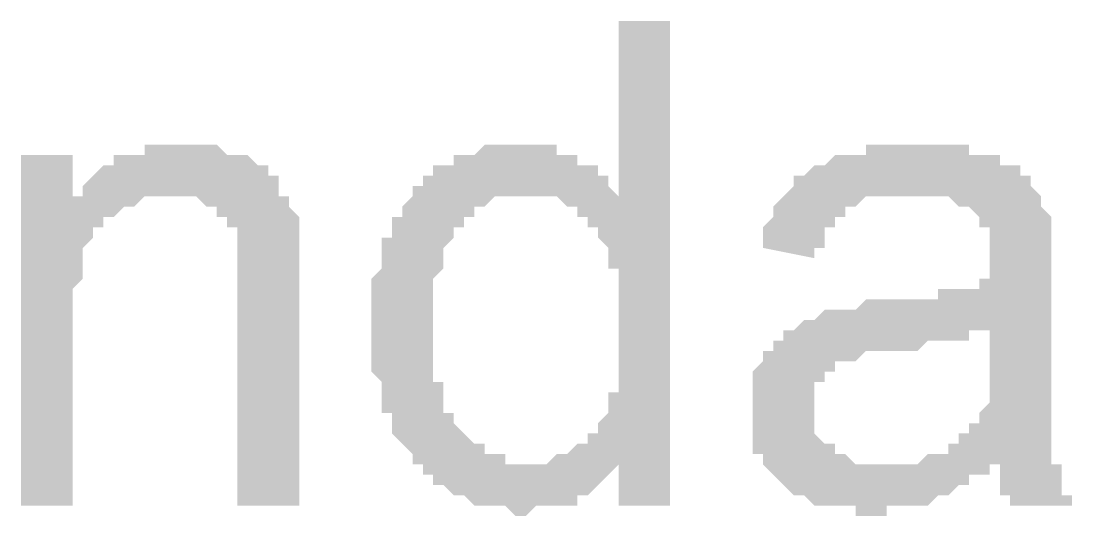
# Model space of a CAD drawing. Header units: millimetres. Extents: x 3949 to 6037, y -1956 to 1273.
# Drawn here: x 4918.638 to 4923.618, y -1657.753 to -1655.409 of the extents above; entities that cross this region are included whole.
import ezdxf

# ---------------------------------------------------------------- set-up
doc = ezdxf.new("R2010")
doc.units = ezdxf.units.MM
doc.layers.add('PADRÃO DE ENTRADA', color=7, linetype='Continuous', lineweight=0)

msp = doc.modelspace()

# ---------------------------------------------------------------- hatches: boundary and pattern name
at = {"layer": 'PADRÃO DE ENTRADA', "transparency": 33554559}
h = msp.add_hatch(color=7, dxfattribs=at)
h.paths.add_polyline_path([(4921.4696, -1657.7039), (4921.4696, -1657.4598), (4921.4696, -1657.5086), (4921.4208, -1657.5575), (4921.4208, -1657.5575), (4921.4208, -1657.5575), (4921.372, -1657.6063), (4921.372, -1657.6063), (4921.3231, -1657.6551), (4921.3231, -1657.6551), (4921.2743, -1657.6551), (4921.2743, -1657.7039), (4921.2255, -1657.7039), (4921.1767, -1657.7039), (4921.1767, -1657.7039), (4921.1279, -1657.7039), (4921.1279, -1657.7039), (4921.079, -1657.7039), (4921.0302, -1657.7527), (4921.0302, -1657.7527), (4920.9814, -1657.7527), (4920.9326, -1657.7039), (4920.9326, -1657.7039), (4920.8838, -1657.7039), (4920.8349, -1657.7039), (4920.8349, -1657.7039), (4920.7861, -1657.7039), (4920.7861, -1657.7039), (4920.7373, -1657.6551), (4920.6885, -1657.6551), (4920.6885, -1657.6551), (4920.6397, -1657.6063), (4920.6397, -1657.6063), (4920.6397, -1657.6063), (4920.5908, -1657.6063), (4920.5908, -1657.5575), (4920.542, -1657.5575), (4920.542, -1657.5086), (4920.4932, -1657.5086), (4920.4932, -1657.4598), (4920.4932, -1657.4598), (4920.4444, -1657.411), (4920.4444, -1657.411), (4920.3956, -1657.3622), (4920.3956, -1657.3622), (4920.3956, -1657.3134), (4920.3956, -1657.2645), (4920.3467, -1657.2645), (4920.3467, -1657.2157), (4920.3467, -1657.2157), (4920.3467, -1657.1669), (4920.3467, -1657.1669), (4920.3467, -1657.1181), (4920.2979, -1657.0693), (4920.2979, -1657.0693), (4920.2979, -1657.0204), (4920.2979, -1656.9716), (4920.2979, -1656.9716), (4920.2979, -1656.9228), (4920.2979, -1656.874), (4920.2979, -1656.874), (4920.2979, -1656.8252), (4920.2979, -1656.7763), (4920.2979, -1656.7763), (4920.2979, -1656.7275), (4920.2979, -1656.6787), (4920.2979, -1656.6787), (4920.2979, -1656.6299), (4920.3467, -1656.5811), (4920.3467, -1656.5811), (4920.3467, -1656.5322), (4920.3467, -1656.5322), (4920.3467, -1656.4834), (4920.3467, -1656.4346), (4920.3956, -1656.4346), (4920.3956, -1656.4346), (4920.3956, -1656.3858), (4920.3956, -1656.337), (4920.4444, -1656.337), (4920.4444, -1656.2881), (4920.4444, -1656.2881), (4920.4932, -1656.2393), (4920.4932, -1656.2393), (4920.4932, -1656.1905), (4920.542, -1656.1905), (4920.542, -1656.1417), (4920.5908, -1656.1417), (4920.5908, -1656.0928), (4920.6397, -1656.0928), (4920.6397, -1656.0928), (4920.6885, -1656.0928), (4920.6885, -1656.044), (4920.7373, -1656.044), (4920.7861, -1656.044), (4920.7861, -1656.044), (4920.8349, -1655.9952), (4920.8838, -1655.9952), (4920.8838, -1655.9952), (4920.9326, -1655.9952), (4920.9326, -1655.9952), (4920.9814, -1655.9952), (4920.9814, -1655.9952), (4921.0302, -1655.9952), (4921.079, -1655.9952), (4921.079, -1655.9952), (4921.1279, -1655.9952), (4921.1767, -1655.9952), (4921.1767, -1656.044), (4921.2255, -1656.044), (4921.2255, -1656.044), (4921.2743, -1656.044), (4921.2743, -1656.0928), (4921.3231, -1656.0928), (4921.372, -1656.0928), (4921.372, -1656.1417), (4921.4208, -1656.1417), (4921.4208, -1656.1905), (4921.4208, -1656.1905), (4921.4696, -1656.2393), (4921.4696, -1656.2393), (4921.4696, -1655.4094), (4921.7137, -1655.4094), (4921.7137, -1657.7039)], flags=0)
h.paths.add_polyline_path([(4920.5908, -1656.874), (4920.5908, -1656.9228), (4920.5908, -1656.9228), (4920.5908, -1656.9716), (4920.5908, -1657.0204), (4920.5908, -1657.0693), (4920.5908, -1657.0693), (4920.5908, -1657.1181), (4920.6397, -1657.1181), (4920.6397, -1657.1669), (4920.6397, -1657.2157), (4920.6397, -1657.2157), (4920.6397, -1657.2645), (4920.6885, -1657.2645), (4920.6885, -1657.3134), (4920.6885, -1657.3134), (4920.7373, -1657.3622), (4920.7373, -1657.3622), (4920.7373, -1657.3622), (4920.7861, -1657.411), (4920.7861, -1657.411), (4920.8349, -1657.411), (4920.8349, -1657.4598), (4920.8838, -1657.4598), (4920.8838, -1657.4598), (4920.9326, -1657.4598), (4920.9326, -1657.5086), (4920.9814, -1657.5086), (4921.0302, -1657.5086), (4921.0302, -1657.5086), (4921.079, -1657.5086), (4921.079, -1657.5086), (4921.1279, -1657.5086), (4921.1767, -1657.4598), (4921.1767, -1657.4598), (4921.2255, -1657.4598), (4921.2255, -1657.4598), (4921.2743, -1657.411), (4921.2743, -1657.411), (4921.3231, -1657.411), (4921.3231, -1657.3622), (4921.372, -1657.3622), (4921.372, -1657.3134), (4921.372, -1657.3134), (4921.4208, -1657.2645), (4921.4208, -1657.2645), (4921.4208, -1657.2157), (4921.4208, -1657.2157), (4921.4208, -1657.1669), (4921.4696, -1657.1669), (4921.4696, -1657.1181), (4921.4696, -1657.0693), (4921.4696, -1657.0693), (4921.4696, -1657.0204), (4921.4696, -1656.9716), (4921.4696, -1656.9228), (4921.4696, -1656.9228), (4921.4696, -1656.874), (4921.4696, -1656.8252), (4921.4696, -1656.8252), (4921.4696, -1656.7763), (4921.4696, -1656.7275), (4921.4696, -1656.6787), (4921.4696, -1656.6787), (4921.4696, -1656.6299), (4921.4696, -1656.5811), (4921.4208, -1656.5811), (4921.4208, -1656.5322), (4921.4208, -1656.5322), (4921.4208, -1656.4834), (4921.4208, -1656.4834), (4921.372, -1656.4346), (4921.372, -1656.4346), (4921.372, -1656.3858), (4921.372, -1656.3858), (4921.3231, -1656.3858), (4921.3231, -1656.337), (4921.2743, -1656.337), (4921.2743, -1656.2881), (4921.2255, -1656.2881), (4921.2255, -1656.2881), (4921.1767, -1656.2393), (4921.1279, -1656.2393), (4921.1279, -1656.2393), (4921.079, -1656.2393), (4921.079, -1656.2393), (4921.0302, -1656.2393), (4921.0302, -1656.2393), (4920.9814, -1656.2393), (4920.9814, -1656.2393), (4920.9326, -1656.2393), (4920.8838, -1656.2393), (4920.8838, -1656.2393), (4920.8349, -1656.2881), (4920.8349, -1656.2881), (4920.7861, -1656.2881), (4920.7861, -1656.337), (4920.7373, -1656.337), (4920.7373, -1656.3858), (4920.7373, -1656.3858), (4920.6885, -1656.3858), (4920.6885, -1656.4346), (4920.6885, -1656.4346), (4920.6397, -1656.4834), (4920.6397, -1656.4834), (4920.6397, -1656.5322), (4920.6397, -1656.5322), (4920.6397, -1656.5811), (4920.5908, -1656.6299), (4920.5908, -1656.6299), (4920.5908, -1656.6787), (4920.5908, -1656.7275), (4920.5908, -1656.7275), (4920.5908, -1656.7763), (4920.5908, -1656.8252), (4920.5908, -1656.874), (4920.5908, -1656.874)], flags=0)
msp.add_hatch(color=7, dxfattribs=at).paths.add_polyline_path([(4918.638, -1657.7039), (4918.638, -1656.044), (4918.8821, -1656.044), (4918.8821, -1656.2881), (4918.8821, -1656.2393), (4918.9309, -1656.2393), (4918.9309, -1656.1905), (4918.9309, -1656.1905), (4918.9798, -1656.1417), (4918.9798, -1656.1417), (4919.0286, -1656.0928), (4919.0286, -1656.0928), (4919.0774, -1656.0928), (4919.0774, -1656.044), (4919.1262, -1656.044), (4919.1262, -1656.044), (4919.175, -1656.044), (4919.2239, -1656.044), (4919.2239, -1655.9952), (4919.2727, -1655.9952), (4919.2727, -1655.9952), (4919.3215, -1655.9952), (4919.3703, -1655.9952), (4919.3703, -1655.9952), (4919.4191, -1655.9952), (4919.4191, -1655.9952), (4919.468, -1655.9952), (4919.5168, -1655.9952), (4919.5168, -1655.9952), (4919.5656, -1655.9952), (4919.6144, -1656.044), (4919.6144, -1656.044), (4919.6632, -1656.044), (4919.6632, -1656.044), (4919.7121, -1656.044), (4919.7609, -1656.0928), (4919.7609, -1656.0928), (4919.8097, -1656.0928), (4919.8097, -1656.1417), (4919.8585, -1656.1417), (4919.8585, -1656.1905), (4919.8585, -1656.1905), (4919.8585, -1656.2393), (4919.9073, -1656.2393), (4919.9073, -1656.2881), (4919.9073, -1656.2881), (4919.9562, -1656.337), (4919.9562, -1656.3858), (4919.9562, -1656.3858), (4919.9562, -1656.3858), (4919.9562, -1656.4346), (4919.9562, -1656.4346), (4919.9562, -1656.4834), (4919.9562, -1656.4834), (4919.9562, -1656.5322), (4919.9562, -1656.5811), (4919.9562, -1656.5811), (4919.9562, -1656.6299), (4919.9562, -1656.6787), (4919.9562, -1657.7039), (4919.6632, -1657.7039), (4919.6632, -1656.6787), (4919.6632, -1656.6299), (4919.6632, -1656.5811), (4919.6632, -1656.5811), (4919.6632, -1656.5322), (4919.6632, -1656.4834), (4919.6632, -1656.4834), (4919.6632, -1656.4346), (4919.6632, -1656.4346), (4919.6632, -1656.4346), (4919.6632, -1656.3858), (4919.6144, -1656.3858), (4919.6144, -1656.337), (4919.5656, -1656.337), (4919.5656, -1656.2881), (4919.5168, -1656.2881), (4919.5168, -1656.2881), (4919.468, -1656.2393), (4919.468, -1656.2393), (4919.4191, -1656.2393), (4919.3703, -1656.2393), (4919.3703, -1656.2393), (4919.3215, -1656.2393), (4919.3215, -1656.2393), (4919.2727, -1656.2393), (4919.2239, -1656.2393), (4919.2239, -1656.2393), (4919.175, -1656.2881), (4919.175, -1656.2881), (4919.1262, -1656.2881), (4919.1262, -1656.2881), (4919.0774, -1656.337), (4919.0286, -1656.337), (4919.0286, -1656.337), (4919.0286, -1656.3858), (4918.9798, -1656.3858), (4918.9798, -1656.3858), (4918.9798, -1656.4346), (4918.9798, -1656.4346), (4918.9309, -1656.4834), (4918.9309, -1656.4834), (4918.9309, -1656.5322), (4918.9309, -1656.5811), (4918.9309, -1656.5811), (4918.9309, -1656.6299), (4918.8821, -1656.6787), (4918.8821, -1656.7275), (4918.8821, -1656.7275), (4918.8821, -1656.7763), (4918.8821, -1657.7039)])
h = msp.add_hatch(color=7, dxfattribs=at)
h.paths.add_polyline_path([(4923.276, -1657.5086), (4923.2271, -1657.5086), (4923.2271, -1657.5575), (4923.1783, -1657.5575), (4923.1295, -1657.5575), (4923.1295, -1657.6063), (4923.0807, -1657.6063), (4923.0807, -1657.6063), (4923.0319, -1657.6551), (4923.0319, -1657.6551), (4922.983, -1657.6551), (4922.983, -1657.6551), (4922.983, -1657.6551), (4922.9342, -1657.7039), (4922.8854, -1657.7039), (4922.8854, -1657.7039), (4922.8366, -1657.7039), (4922.7878, -1657.7039), (4922.7878, -1657.7039), (4922.7389, -1657.7039), (4922.7389, -1657.7527), (4922.6901, -1657.7527), (4922.6413, -1657.7527), (4922.5925, -1657.7527), (4922.5925, -1657.7039), (4922.5437, -1657.7039), (4922.4948, -1657.7039), (4922.4948, -1657.7039), (4922.446, -1657.7039), (4922.3972, -1657.7039), (4922.3972, -1657.7039), (4922.3484, -1657.6551), (4922.3484, -1657.6551), (4922.2996, -1657.6551), (4922.2996, -1657.6551), (4922.2507, -1657.6063), (4922.2507, -1657.6063), (4922.2507, -1657.6063), (4922.2019, -1657.5575), (4922.2019, -1657.5575), (4922.1531, -1657.5086), (4922.1531, -1657.5086), (4922.1531, -1657.4598), (4922.1043, -1657.4598), (4922.1043, -1657.411), (4922.1043, -1657.411), (4922.1043, -1657.3622), (4922.1043, -1657.3134), (4922.1043, -1657.3134), (4922.1043, -1657.2645), (4922.1043, -1657.2645), (4922.1043, -1657.2157), (4922.1043, -1657.1669), (4922.1043, -1657.1669), (4922.1043, -1657.1181), (4922.1043, -1657.1181), (4922.1043, -1657.0693), (4922.1531, -1657.0204), (4922.1531, -1657.0204), (4922.1531, -1657.0204), (4922.1531, -1656.9716), (4922.2019, -1656.9716), (4922.2019, -1656.9228), (4922.2507, -1656.9228), (4922.2507, -1656.874), (4922.2996, -1656.874), (4922.2996, -1656.874), (4922.3484, -1656.8252), (4922.3484, -1656.8252), (4922.3972, -1656.8252), (4922.446, -1656.7763), (4922.446, -1656.7763), (4922.4948, -1656.7763), (4922.4948, -1656.7763), (4922.5437, -1656.7763), (4922.5437, -1656.7763), (4922.5925, -1656.7763), (4922.6413, -1656.7275), (4922.6413, -1656.7275), (4922.6901, -1656.7275), (4922.7389, -1656.7275), (4922.7878, -1656.7275), (4922.8366, -1656.7275), (4922.8366, -1656.7275), (4922.8854, -1656.7275), (4922.9342, -1656.7275), (4922.983, -1656.7275), (4922.983, -1656.6787), (4923.0319, -1656.6787), (4923.0807, -1656.6787), (4923.0807, -1656.6787), (4923.1295, -1656.6787), (4923.1295, -1656.6787), (4923.1783, -1656.6787), (4923.1783, -1656.6299), (4923.2271, -1656.6299), (4923.2271, -1656.6299), (4923.2271, -1656.5811), (4923.2271, -1656.5811), (4923.2271, -1656.5811), (4923.2271, -1656.5322), (4923.2271, -1656.4834), (4923.2271, -1656.4346), (4923.2271, -1656.4346), (4923.2271, -1656.3858), (4923.1783, -1656.3858), (4923.1783, -1656.337), (4923.1783, -1656.337), (4923.1783, -1656.337), (4923.1295, -1656.2881), (4923.1295, -1656.2881), (4923.0807, -1656.2881), (4923.0807, -1656.2881), (4923.0319, -1656.2393), (4923.0319, -1656.2393), (4922.983, -1656.2393), (4922.9342, -1656.2393), (4922.9342, -1656.2393), (4922.8854, -1656.2393), (4922.8366, -1656.2393), (4922.7878, -1656.2393), (4922.7878, -1656.2393), (4922.7389, -1656.2393), (4922.6901, -1656.2393), (4922.6413, -1656.2393), (4922.6413, -1656.2393), (4922.5925, -1656.2881), (4922.5925, -1656.2881), (4922.5437, -1656.2881), (4922.5437, -1656.2881), (4922.5437, -1656.337), (4922.4948, -1656.337), (4922.4948, -1656.337), (4922.4948, -1656.3858), (4922.446, -1656.3858), (4922.446, -1656.4346), (4922.446, -1656.4834), (4922.3972, -1656.4834), (4922.3972, -1656.5322), (4922.3972, -1656.5322), (4922.1531, -1656.4834), (4922.1531, -1656.4834), (4922.1531, -1656.4346), (4922.1531, -1656.3858), (4922.1531, -1656.3858), (4922.2019, -1656.337), (4922.2019, -1656.337), (4922.2019, -1656.2881), (4922.2019, -1656.2881), (4922.2507, -1656.2393), (4922.2507, -1656.2393), (4922.2996, -1656.1905), (4922.2996, -1656.1905), (4922.2996, -1656.1417), (4922.3484, -1656.1417), (4922.3484, -1656.1417), (4922.3972, -1656.0928), (4922.446, -1656.0928), (4922.446, -1656.0928), (4922.4948, -1656.044), (4922.4948, -1656.044), (4922.5437, -1656.044), (4922.5437, -1656.044), (4922.5925, -1656.044), (4922.6413, -1656.044), (4922.6413, -1655.9952), (4922.6901, -1655.9952), (4922.6901, -1655.9952), (4922.7389, -1655.9952), (4922.7878, -1655.9952), (4922.7878, -1655.9952), (4922.8366, -1655.9952), (4922.8854, -1655.9952), (4922.9342, -1655.9952), (4922.9342, -1655.9952), (4922.983, -1655.9952), (4923.0319, -1655.9952), (4923.0807, -1655.9952), (4923.0807, -1655.9952), (4923.1295, -1655.9952), (4923.1295, -1656.044), (4923.1783, -1656.044), (4923.1783, -1656.044), (4923.2271, -1656.044), (4923.276, -1656.044), (4923.276, -1656.0928), (4923.3248, -1656.0928), (4923.3736, -1656.0928), (4923.3736, -1656.1417), (4923.3736, -1656.1417), (4923.4224, -1656.1417), (4923.4224, -1656.1905), (4923.4224, -1656.1905), (4923.4712, -1656.2393), (4923.4712, -1656.2393), (4923.4712, -1656.2881), (4923.4712, -1656.2881), (4923.5201, -1656.337), (4923.5201, -1656.3858), (4923.5201, -1656.3858), (4923.5201, -1656.3858), (4923.5201, -1656.4346), (4923.5201, -1656.4834), (4923.5201, -1656.4834), (4923.5201, -1656.5322), (4923.5201, -1656.5811), (4923.5201, -1656.6299), (4923.5201, -1656.6299), (4923.5201, -1657.0204), (4923.5201, -1657.0693), (4923.5201, -1657.1181), (4923.5201, -1657.1181), (4923.5201, -1657.1669), (4923.5201, -1657.2157), (4923.5201, -1657.2645), (4923.5201, -1657.3134), (4923.5201, -1657.3134), (4923.5201, -1657.3622), (4923.5201, -1657.3622), (4923.5201, -1657.411), (4923.5201, -1657.411), (4923.5201, -1657.4598), (4923.5201, -1657.4598), (4923.5201, -1657.5086), (4923.5201, -1657.5086), (4923.5689, -1657.5086), (4923.5689, -1657.5575), (4923.5689, -1657.6063), (4923.5689, -1657.6063), (4923.5689, -1657.6551), (4923.6177, -1657.6551), (4923.6177, -1657.7039), (4923.3248, -1657.7039), (4923.3248, -1657.6551), (4923.276, -1657.6551), (4923.276, -1657.6063), (4923.276, -1657.5575), (4923.276, -1657.5575), (4923.276, -1657.5086), (4923.276, -1657.5086)], flags=0)
h.paths.add_polyline_path([(4923.2271, -1656.874), (4923.2271, -1656.874), (4923.1783, -1656.874), (4923.1783, -1656.874), (4923.1295, -1656.874), (4923.1295, -1656.9228), (4923.0807, -1656.9228), (4923.0807, -1656.9228), (4923.0319, -1656.9228), (4922.983, -1656.9228), (4922.983, -1656.9228), (4922.9342, -1656.9228), (4922.8854, -1656.9716), (4922.8366, -1656.9716), (4922.7878, -1656.9716), (4922.7878, -1656.9716), (4922.7389, -1656.9716), (4922.6901, -1656.9716), (4922.6413, -1656.9716), (4922.6413, -1656.9716), (4922.5925, -1657.0204), (4922.5925, -1657.0204), (4922.5437, -1657.0204), (4922.5437, -1657.0204), (4922.4948, -1657.0204), (4922.4948, -1657.0693), (4922.446, -1657.0693), (4922.446, -1657.1181), (4922.446, -1657.1181), (4922.3972, -1657.1181), (4922.3972, -1657.1669), (4922.3972, -1657.2157), (4922.3972, -1657.2157), (4922.3972, -1657.2645), (4922.3972, -1657.2645), (4922.3972, -1657.3134), (4922.3972, -1657.3622), (4922.3972, -1657.3622), (4922.446, -1657.411), (4922.446, -1657.411), (4922.4948, -1657.411), (4922.4948, -1657.4598), (4922.4948, -1657.4598), (4922.5437, -1657.4598), (4922.5925, -1657.5086), (4922.5925, -1657.5086), (4922.6413, -1657.5086), (4922.6413, -1657.5086), (4922.6901, -1657.5086), (4922.7389, -1657.5086), (4922.7389, -1657.5086), (4922.7878, -1657.5086), (4922.8366, -1657.5086), (4922.8366, -1657.5086), (4922.8854, -1657.5086), (4922.9342, -1657.4598), (4922.9342, -1657.4598), (4922.983, -1657.4598), (4922.983, -1657.4598), (4923.0319, -1657.4598), (4923.0319, -1657.411), (4923.0807, -1657.411), (4923.0807, -1657.3622), (4923.1295, -1657.3622), (4923.1295, -1657.3622), (4923.1295, -1657.3134), (4923.1783, -1657.3134), (4923.1783, -1657.2645), (4923.1783, -1657.2645), (4923.2271, -1657.2157), (4923.2271, -1657.2157), (4923.2271, -1657.1669), (4923.2271, -1657.1181), (4923.2271, -1657.1181), (4923.2271, -1657.0693), (4923.2271, -1657.0204), (4923.2271, -1657.0204), (4923.2271, -1656.9716), (4923.2271, -1656.9716)], flags=0)

doc.saveas('drawing.dxf')
